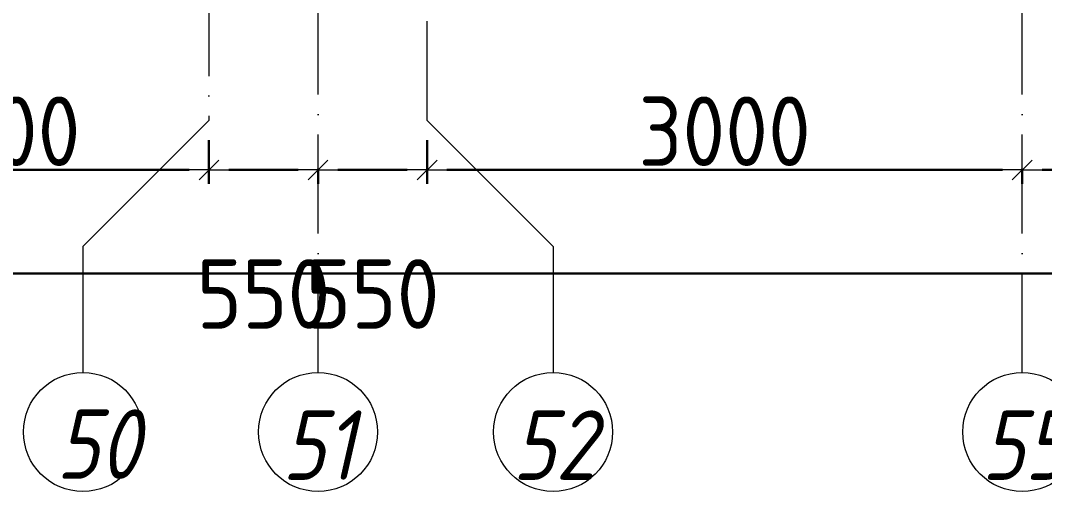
# Model space of a CAD drawing. Header units: millimetres. Extents: x -213536 to 1564669, y -45299 to 942238.
# Drawn here: x -138167 to -133005, y 105162 to 107536 of the extents above; entities that cross this region are included whole.
import ezdxf

# ---------------------------------------------------------------- set-up
doc = ezdxf.new("R2010")
doc.units = ezdxf.units.MM
doc.linetypes.add('50_200_ШТРИХ_1Т_ш5_п1_п1_', pattern=[700, 500, -100, 0, -100])
for name, color, linetype, lineweight in [('Оси', 7, 'Continuous', 9), ('Оси-1', 7, 'Continuous', 20), ('Оси-2', 7, '50_200_ШТРИХ_1Т_ш5_п1_п1_', 9), ('Размеры', 7, 'Continuous', 15)]:
    doc.layers.add(name, color=color, linetype=linetype, lineweight=lineweight)
doc.styles.add('ISOCPEUR_I_1', font='isocpeui.ttf', dxfattribs={"width": 0.85, "height": 2.5})
doc.styles.add('СПДС', font='isocpeur.ttf', dxfattribs={"width": 0.9})
doc.dimstyles.new('Размера А3', dxfattribs={"dimtxt": 200, "dimasz": 100, "dimexe": 70, "dimexo": 100, "dimgap": 20, "dimtad": 1, "dimdec": 0, "dimrnd": 10, "dimzin": 0, "dimdsep": 46, "dimtxsty": 'СПДС', "dimblk": 'ARROWHEAD_6', "dimcen": 1, "dimclrd": 256, "dimclre": 256, "dimclrt": 256, "dimazin": 0, "dimtfac": 1, "dimtdec": 0, "dimtmove": 2, "dimatfit": 3, "dimfxl": 1, "dimtolj": 1, "dimtzin": 0, "dimarcsym": 0})

# ---------------------------------------------------------------- blocks, each defined once
blk = doc.blocks.new('Ось сетки - Круг_Ø6_00__ISO-2_5_0_9K_-16731441-АИ2_02_План отделки стен 2-го этажа _Часть 2_')
at = {"layer": 'Оси-1'}
blk.add_circle((0, 0), 3, dxfattribs=at)
blk = doc.blocks.new('ARROWHEAD_6')
at = {"color": 0, "linetype": 'Continuous'}
for p, q in [((0, 0), (-1, 0)), ((-0.5, -0.5), (0.5, 0.5))]:
    blk.add_line(p, q, dxfattribs=at)
blk = doc.blocks.new('*D3045')
at = {"layer": 'Defpoints', "color": 0, "transparency": 16777216}
for p in [(277545.6, 211864.5), (279645.6, 211864.5), (279645.6, 211615.3)]:
    blk.add_point(p, dxfattribs=at)
at = {"layer": 'Размеры', "lineweight": -2, "transparency": 16777216}
for p, q in [((277545.6, 211764.5), (277545.6, 211545.3)), ((279645.6, 211764.5), (279645.6, 211545.3)), ((277645.6, 211615.3), (279545.6, 211615.3))]:
    blk.add_line(p, q, dxfattribs=at)
at = {"layer": 'Размеры', "lineweight": -2, "transparency": 16777216, "xscale": 100, "yscale": 100, "zscale": 100, "rotation": 180}
blk.add_blockref('ARROWHEAD_6', (277545.6, 211615.3), dxfattribs=at)
at = {"layer": 'Размеры', "lineweight": -2, "transparency": 16777216, "xscale": 100, "yscale": 100, "zscale": 100}
blk.add_blockref('ARROWHEAD_6', (279645.6, 211615.3), dxfattribs=at)
at = {"layer": 'Размеры', "lineweight": 25, "transparency": 16777216, "insert": (278595.6, 211810.3), "char_height": 350, "width": 2.3, "attachment_point": 5, "style": 'СПДС'}
blk.add_mtext('\\A1;2100', dxfattribs=at)
blk = doc.blocks.new('*D3046')
at = {"layer": 'Defpoints', "color": 0, "transparency": 16777216}
for p in [(279645.6, 211864.5), (280195.6, 211721.4), (280195.6, 211615.3)]:
    blk.add_point(p, dxfattribs=at)
at = {"layer": 'Размеры', "lineweight": -2, "transparency": 16777216}
for p, q in [((279645.6, 211764.5), (279645.6, 211545.3)), ((279745.6, 211615.3), (280095.6, 211615.3)), ((280195.6, 211621.4), (280195.6, 211545.3))]:
    blk.add_line(p, q, dxfattribs=at)
at = {"layer": 'Размеры', "lineweight": -2, "transparency": 16777216, "xscale": 100, "yscale": 100, "zscale": 100, "rotation": 180}
blk.add_blockref('ARROWHEAD_6', (279645.6, 211615.3), dxfattribs=at)
at = {"layer": 'Размеры', "lineweight": -2, "transparency": 16777216, "xscale": 100, "yscale": 100, "zscale": 100}
blk.add_blockref('ARROWHEAD_6', (280195.6, 211615.3), dxfattribs=at)
at = {"layer": 'Размеры', "lineweight": 25, "transparency": 16777216, "insert": (279920.6, 210990.3), "char_height": 350, "width": 1.866, "attachment_point": 5, "style": 'СПДС'}
blk.add_mtext('\\A1;550', dxfattribs=at)
blk = doc.blocks.new('*D3047')
at = {"layer": 'Defpoints', "color": 0, "transparency": 16777216}
for p in [(280745.6, 211864.5), (280195.6, 211721.4), (280745.6, 211615.3)]:
    blk.add_point(p, dxfattribs=at)
at = {"layer": 'Размеры', "lineweight": -2, "transparency": 16777216}
for p, q in [((280745.6, 211764.5), (280745.6, 211545.3)), ((280195.6, 211621.4), (280195.6, 211545.3)), ((280295.6, 211615.3), (280645.6, 211615.3))]:
    blk.add_line(p, q, dxfattribs=at)
at = {"layer": 'Размеры', "lineweight": -2, "transparency": 16777216, "xscale": 100, "yscale": 100, "zscale": 100, "rotation": 180}
blk.add_blockref('ARROWHEAD_6', (280195.6, 211615.3), dxfattribs=at)
at = {"layer": 'Размеры', "lineweight": -2, "transparency": 16777216, "xscale": 100, "yscale": 100, "zscale": 100}
blk.add_blockref('ARROWHEAD_6', (280745.6, 211615.3), dxfattribs=at)
at = {"layer": 'Размеры', "lineweight": 25, "transparency": 16777216, "insert": (280470.6, 210990.3), "char_height": 350, "width": 1.866, "attachment_point": 5, "style": 'СПДС'}
blk.add_mtext('\\A1;550', dxfattribs=at)
blk = doc.blocks.new('*D3048')
at = {"layer": 'Defpoints', "color": 0, "transparency": 16777216}
for p in [(280745.6, 211864.5), (283745.6, 211721.4), (283745.6, 211615.3)]:
    blk.add_point(p, dxfattribs=at)
at = {"layer": 'Размеры', "lineweight": -2, "transparency": 16777216}
for p, q in [((280745.6, 211764.5), (280745.6, 211545.3)), ((280845.6, 211615.3), (283645.6, 211615.3)), ((283745.6, 211621.4), (283745.6, 211545.3))]:
    blk.add_line(p, q, dxfattribs=at)
at = {"layer": 'Размеры', "lineweight": -2, "transparency": 16777216, "xscale": 100, "yscale": 100, "zscale": 100, "rotation": 180}
blk.add_blockref('ARROWHEAD_6', (280745.6, 211615.3), dxfattribs=at)
at = {"layer": 'Размеры', "lineweight": -2, "transparency": 16777216, "xscale": 100, "yscale": 100, "zscale": 100}
blk.add_blockref('ARROWHEAD_6', (283745.6, 211615.3), dxfattribs=at)
at = {"layer": 'Размеры', "lineweight": 25, "transparency": 16777216, "insert": (282245.6, 211810.3), "char_height": 350, "width": 2.488, "attachment_point": 5, "style": 'СПДС'}
blk.add_mtext('\\A1;3000', dxfattribs=at)
blk = doc.blocks.new('*D3049')
at = {"layer": 'Defpoints', "color": 0, "transparency": 16777216}
for p in [(283745.6, 211721.4), (289895.6, 211721.4), (289895.6, 211615.3)]:
    blk.add_point(p, dxfattribs=at)
at = {"layer": 'Размеры', "lineweight": -2, "transparency": 16777216}
for p, q in [((283745.6, 211621.4), (283745.6, 211545.3)), ((283845.6, 211615.3), (289795.6, 211615.3)), ((289895.6, 211621.4), (289895.6, 211545.3))]:
    blk.add_line(p, q, dxfattribs=at)
at = {"layer": 'Размеры', "lineweight": -2, "transparency": 16777216, "xscale": 100, "yscale": 100, "zscale": 100, "rotation": 180}
blk.add_blockref('ARROWHEAD_6', (283745.6, 211615.3), dxfattribs=at)
at = {"layer": 'Размеры', "lineweight": -2, "transparency": 16777216, "xscale": 100, "yscale": 100, "zscale": 100}
blk.add_blockref('ARROWHEAD_6', (289895.6, 211615.3), dxfattribs=at)
at = {"layer": 'Размеры', "lineweight": 25, "transparency": 16777216, "insert": (286820.6, 211810.3), "char_height": 350, "width": 2.3, "attachment_point": 5, "style": 'СПДС'}
blk.add_mtext('\\A1;6150', dxfattribs=at)
blk = doc.blocks.new('*D3055')
at = {"layer": 'Defpoints', "color": 0, "transparency": 16777216}
for p in [(206245.6, 211200.2), (309745.6, 211200.2), (309745.6, 211094.1)]:
    blk.add_point(p, dxfattribs=at)
at = {"layer": 'Размеры', "lineweight": -2, "transparency": 16777216}
for p, q in [((206245.6, 211100.2), (206245.6, 211024.1)), ((309745.6, 211100.2), (309745.6, 211024.1)), ((206345.6, 211094.1), (309645.6, 211094.1))]:
    blk.add_line(p, q, dxfattribs=at)
at = {"layer": 'Размеры', "lineweight": -2, "transparency": 16777216, "xscale": 100, "yscale": 100, "zscale": 100, "rotation": 180}
blk.add_blockref('ARROWHEAD_6', (206245.6, 211094.1), dxfattribs=at)
at = {"layer": 'Размеры', "lineweight": -2, "transparency": 16777216, "xscale": 100, "yscale": 100, "zscale": 100}
blk.add_blockref('ARROWHEAD_6', (309745.6, 211094.1), dxfattribs=at)
at = {"layer": 'Размеры', "lineweight": 25, "transparency": 16777216, "insert": (257995.6, 211289.1), "char_height": 350, "width": 3.544, "attachment_point": 5, "style": 'СПДС'}
blk.add_mtext('\\A1;103500', dxfattribs=at)
blk = doc.blocks.new('Оси1')
at = {"layer": 'Оси-2'}
for p, q in [((279645.6, 264395.4), (279645.6, 211864.5)), ((283745.6, 210594.5), (283745.6, 227065.2)), ((280195.6, 210594.5), (280195.6, 225549.9)), ((280745.6, 211864.5), (280745.6, 224279.9))]:
    blk.add_line(p, q, dxfattribs=at)
at = {"layer": 'Оси-1', "xscale": 99.99999999999993, "yscale": 99.99999999999993, "zscale": 99.99999999999993, "rotation": 180}
blk.add_blockref('Ось сетки - Круг_Ø6_00__ISO-2_5_0_9K_-16731441-АИ2_02_План отделки стен 2-го этажа _Часть 2_', (279010.6, 210294.5), dxfattribs=at)
at = {"layer": 'Оси-1', "xscale": 99.99999999999993, "yscale": 99.99999999999993, "zscale": 99.99999999999993}
for p in [(280195.6, 210294.5), (281380.6, 210294.5), (283745.6, 210294.5)]:
    blk.add_blockref('Ось сетки - Круг_Ø6_00__ISO-2_5_0_9K_-16731441-АИ2_02_План отделки стен 2-го этажа _Часть 2_', p, dxfattribs=at)
at = {"layer": 'Оси', "char_height": 350, "attachment_point": 1, "style": 'ISOCPEUR_I_1'}
for s, insert, width in [('50', (278876.2, 210408.5), 404.05), ('51', (280014.5, 210403.3), 346.329), ('52', (281175.7, 210403.3), 404.05), ('55', (283540.7, 210403.3), 404.05)]:
    blk.add_mtext(s, dxfattribs=dict(at, insert=insert, width=width))
at = {"layer": 'Размеры', "lineweight": 25}
for base, p1, p2, picture, middle in [((279645.6, 211615.3), (277545.6, 211864.5), (279645.6, 211864.5), '*D3045', (278595.6, 211810.3)), ((283745.6, 211615.3), (280745.6, 211864.5), (283745.6, 211721.4), '*D3048', (282245.6, 211810.3)), ((289895.6, 211615.3), (283745.6, 211721.4), (289895.6, 211721.4), '*D3049', (286820.6, 211810.3)), ((280195.6, 211615.3), (279645.6, 211864.5), (280195.6, 211721.4), '*D3046', (279920.6, 210990.3)), ((280745.6, 211615.3), (280195.6, 211721.4), (280745.6, 211864.5), '*D3047', (280470.6, 210990.3)), ((309745.6, 211094.1), (206245.6, 211200.2), (309745.6, 211200.2), '*D3055', (257995.6, 211289.1))]:
    dim = blk.add_linear_dim(base=base, p1=p1, p2=p2, dimstyle='Размера А3', override={"dimtxt": 350}, dxfattribs=at)
    dim.commit()
    dim.dimension.update_dxf_attribs({"geometry": picture, "text_midpoint": middle})

msp = doc.modelspace()

# ---------------------------------------------------------------- linework, layer by layer
at = {"layer": 'Оси'}
for p, q in [((-137217, 107032.2), (-137852, 106397.2)), ((-136117, 107032.2), (-135482, 106397.2)), ((-137852, 106397.2), (-137852, 105762.2)), ((-135482, 106397.2), (-135482, 105762.2))]:
    msp.add_line(p, q, dxfattribs=at)

# ---------------------------------------------------------------- block references
at = {"color": 2, "lineweight": 30}
msp.add_blockref('Оси1', (-416862.6, -104832.4), dxfattribs=at)

doc.saveas('drawing.dxf')
